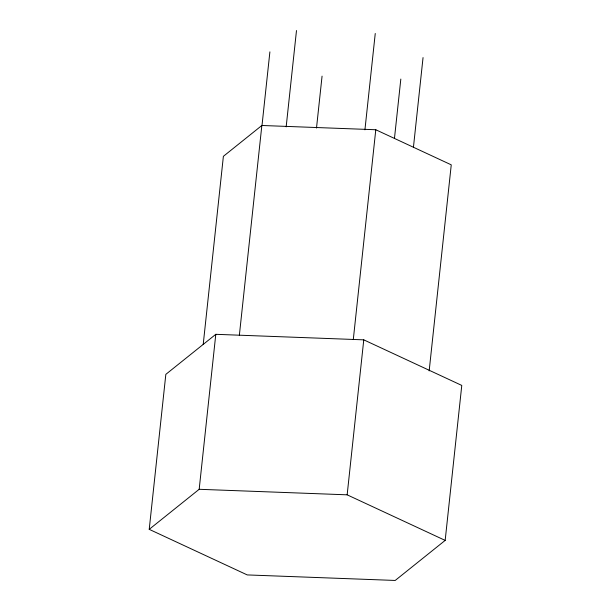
<?xml version="1.0" encoding="UTF-8"?>
<svg xmlns="http://www.w3.org/2000/svg" width="611" height="611" viewBox="0 0 611 611"><rect width="100%" height="100%" fill="white"/><g stroke="black" fill="none" stroke-linecap="round" stroke-linejoin="round"><path stroke-width="0.92" d="M149.221 529.34L165.833 374.36L215.798 334.316L363.766 339.846L461.779 385.419L445.167 540.399L395.202 580.45L247.234 574.92L149.221 529.34L199.178 489.296L347.155 494.826L445.167 540.399M203.211 344.436L223.382 156.324L261.852 125.484L375.788 129.746L451.254 164.84L429.166 370.915M199.178 489.296L215.798 334.316M239.352 335.347L261.852 125.484M261.997 125.53L269.894 51.866M286.162 126.882L296.488 30.55M316.498 128.066L322.066 76.131M364.927 129.822L375.253 33.49M353.288 339.601L375.788 129.746M347.155 494.826L363.766 339.846M394.446 138.567L400.824 79.071M413.433 147.304L423.049 57.587"/></g></svg>
